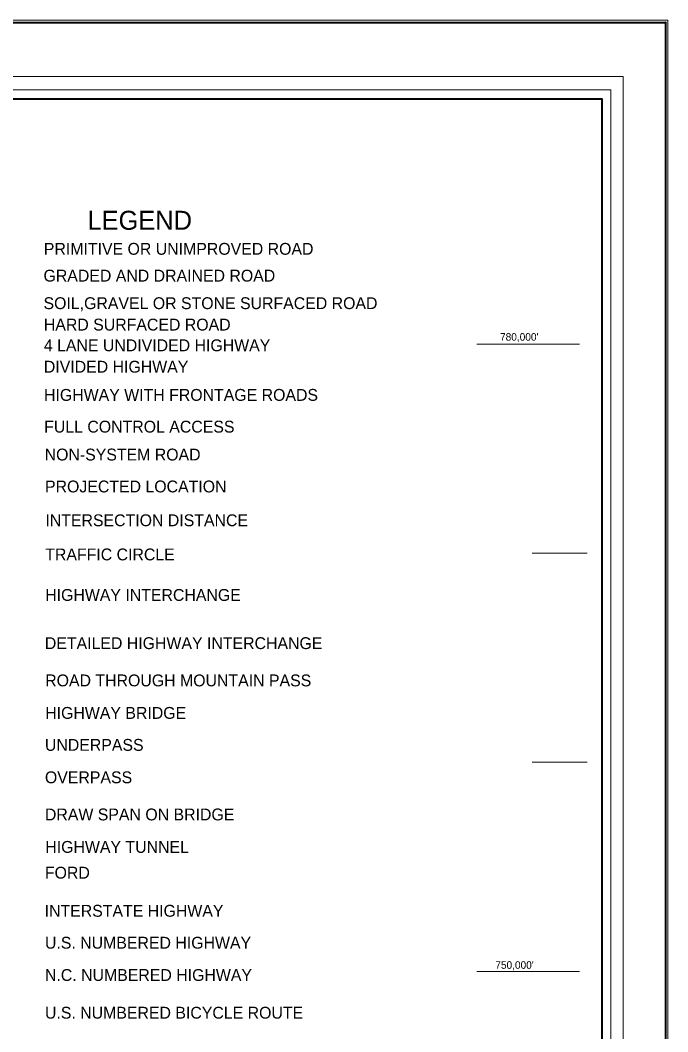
# Model space of a CAD drawing. Extents: x 544737 to 642115, y 186069 to 373718.
# Drawn here: x 631926 to 641368, y 227719 to 242466 of the extents above; entities that cross this region are included whole.
import ezdxf
from ezdxf.enums import TextEntityAlignment as Align

# ---------------------------------------------------------------- set-up
doc = ezdxf.new("R2010")
doc.units = 0
doc.header["$LTSCALE"] = 48
doc.header["$PDMODE"] = 32
doc.header["$PDSIZE"] = 24
for name, color, linetype, lineweight in [('1', 7, 'Continuous', 25), ('20', 7, 'Continuous', 40), ('61', 7, 'Continuous', 13)]:
    doc.layers.add(name, color=color, linetype=linetype, lineweight=lineweight)

msp = doc.modelspace()

# ---------------------------------------------------------------- linework, layer by layer
at = {"layer": '1', "lineweight": 13}
msp.add_lwpolyline([(641367.8, 186068.99), (544737.15, 186068.99), (544737.15, 242466.03), (641367.8, 242466.03)], close=True, dxfattribs=at)
at = {"layer": '1'}
msp.add_point((641332.8, 242431.03), dxfattribs=at)
at = {"layer": '20'}
for points in [[(544772.16, 242431.03), (641332.8, 242431.03), (641332.8, 186103.99), (544772.16, 186103.99)], [(547960.01, 241322.07), (640407.29, 241322.07), (640407.29, 187195.7), (547960.01, 187195.7)]]:
    msp.add_lwpolyline(points, close=True, dxfattribs=at)
at = {"layer": '20', "lineweight": 13}
msp.add_lwpolyline([(547650.82, 241647.53), (547650.82, 186886.42), (547829.37, 187065.1), (547829.37, 241452.7), (640537.9, 241452.7), (640537.9, 187065.1), (547829.37, 187065.1), (547650.82, 186886.42), (640716.48, 186886.42), (640716.48, 241647.53)], close=True, dxfattribs=at)
at = {"layer": '61'}
for p, q in [((638585.06, 237744), (640080, 237744)), ((638585.06, 228600), (640080, 228600))]:
    msp.add_line(p, q, dxfattribs=at)
for points in [[(639389.56, 234696), (639391.56, 234696), (639393.56, 234696), (639395.56, 234696), (639397.56, 234696), (639399.56, 234696), (639401.56, 234696), (639403.56, 234696), (639405.56, 234696), (639407.56, 234696), (639409.56, 234696), (639411.56, 234696), (639413.56, 234696), (639415.56, 234696), (639417.56, 234696), (639419.56, 234696), (639421.56, 234696), (639423.56, 234696), (639425.56, 234696), (639427.56, 234696), (639429.56, 234696), (639431.56, 234696), (639433.56, 234696), (639435.56, 234696), (639437.56, 234696), (639439.56, 234696), (639441.56, 234696), (639443.56, 234696), (639445.56, 234696), (639447.56, 234696), (639449.56, 234696), (639451.56, 234696), (639453.56, 234696), (639455.56, 234696), (639457.56, 234696), (639459.56, 234696), (639461.56, 234696), (639463.56, 234696), (639465.56, 234696), (639467.56, 234696), (639469.56, 234696), (639471.56, 234696), (639473.56, 234696), (639475.56, 234696), (639477.56, 234696), (639479.56, 234696), (639481.56, 234696), (639483.56, 234696), (639485.56, 234696), (639487.56, 234696), (639489.56, 234696), (639491.56, 234696), (639493.56, 234696), (639495.56, 234696), (639497.56, 234696), (639499.56, 234696), (639501.56, 234696), (639503.56, 234696), (639505.56, 234696), (639507.56, 234696), (639509.56, 234696), (639511.56, 234696), (639513.56, 234696), (639515.56, 234696), (639517.56, 234696), (639519.56, 234696), (639521.56, 234696), (639523.56, 234696), (639525.56, 234696), (639527.56, 234696), (639529.56, 234696), (639531.56, 234696), (639533.56, 234696), (639535.56, 234696), (639537.56, 234696), (639539.56, 234696), (639541.56, 234696), (639543.56, 234696), (639545.56, 234696), (639547.56, 234696), (639549.56, 234696), (639551.56, 234696), (639553.56, 234696), (639555.56, 234696), (639557.56, 234696), (639559.56, 234696), (639561.56, 234696), (639563.56, 234696), (639565.56, 234696), (639567.56, 234696), (639569.56, 234696), (639571.56, 234696), (639573.56, 234696), (639575.56, 234696), (639577.56, 234696), (639579.56, 234696), (639581.56, 234696), (639583.56, 234696), (639585.56, 234696), (639587.56, 234696)], [(639587.56, 234696), (639589.56, 234696), (639591.56, 234696), (639593.56, 234696), (639595.56, 234696), (639597.56, 234696), (639599.56, 234696), (639601.56, 234696), (639603.56, 234696), (639605.56, 234696), (639607.56, 234696), (639609.56, 234696), (639611.56, 234696), (639613.56, 234696), (639615.56, 234696), (639617.56, 234696), (639619.56, 234696), (639621.56, 234696), (639623.56, 234696), (639625.56, 234696), (639627.56, 234696), (639629.56, 234696), (639631.56, 234696), (639633.56, 234696), (639635.56, 234696), (639637.56, 234696), (639639.56, 234696), (639641.56, 234696), (639643.56, 234696), (639645.56, 234696), (639647.56, 234696), (639649.56, 234696), (639651.56, 234696), (639653.56, 234696), (639655.56, 234696), (639657.56, 234696), (639659.56, 234696), (639661.56, 234696), (639663.56, 234696), (639665.56, 234696), (639667.56, 234696), (639669.56, 234696), (639671.56, 234696), (639673.56, 234696), (639675.56, 234696), (639677.56, 234696), (639679.56, 234696), (639681.56, 234696), (639683.56, 234696), (639685.56, 234696), (639687.56, 234696), (639689.56, 234696), (639691.56, 234696), (639693.56, 234696), (639695.56, 234696), (639697.56, 234696), (639699.56, 234696), (639701.56, 234696), (639703.56, 234696), (639705.56, 234696), (639707.56, 234696), (639709.56, 234696), (639711.56, 234696), (639713.56, 234696), (639715.56, 234696), (639717.56, 234696), (639719.56, 234696), (639721.56, 234696), (639723.56, 234696), (639725.56, 234696), (639727.56, 234696), (639729.56, 234696), (639731.56, 234696), (639733.56, 234696), (639735.56, 234696), (639737.56, 234696), (639739.56, 234696), (639741.56, 234696), (639743.56, 234696), (639745.56, 234696), (639747.56, 234696), (639749.56, 234696), (639751.56, 234696), (639753.56, 234696), (639755.56, 234696), (639757.56, 234696), (639759.56, 234696), (639761.56, 234696), (639763.56, 234696), (639765.56, 234696), (639767.56, 234696), (639769.56, 234696), (639771.56, 234696), (639773.56, 234696), (639775.56, 234696), (639777.56, 234696), (639779.56, 234696), (639781.56, 234696), (639783.56, 234696), (639785.56, 234696)], [(639785.56, 234696), (639787.56, 234696), (639789.56, 234696), (639791.56, 234696), (639793.56, 234696), (639795.56, 234696), (639797.56, 234696), (639799.56, 234696), (639801.56, 234696), (639803.56, 234696), (639805.56, 234696), (639807.56, 234696), (639809.56, 234696), (639811.56, 234696), (639813.56, 234696), (639815.56, 234696), (639817.56, 234696), (639819.56, 234696), (639821.56, 234696), (639823.56, 234696), (639825.56, 234696), (639827.56, 234696), (639829.56, 234696), (639831.56, 234696), (639833.56, 234696), (639835.56, 234696), (639837.56, 234696), (639839.56, 234696), (639841.56, 234696), (639843.56, 234696), (639845.56, 234696), (639847.56, 234696), (639849.56, 234696), (639851.56, 234696), (639853.56, 234696), (639855.56, 234696), (639857.56, 234696), (639859.56, 234696), (639861.56, 234696), (639863.56, 234696), (639865.56, 234696), (639867.56, 234696), (639869.56, 234696), (639871.56, 234696), (639873.56, 234696), (639875.56, 234696), (639877.56, 234696), (639879.56, 234696), (639881.56, 234696), (639883.56, 234696), (639885.56, 234696), (639887.56, 234696), (639889.56, 234696), (639891.56, 234696), (639893.56, 234696), (639895.56, 234696), (639897.56, 234696), (639899.56, 234696), (639901.56, 234696), (639903.56, 234696), (639905.56, 234696), (639907.56, 234696), (639909.56, 234696), (639911.56, 234696), (639913.56, 234696), (639915.56, 234696), (639917.56, 234696), (639919.56, 234696), (639921.56, 234696), (639923.56, 234696), (639925.56, 234696), (639927.56, 234696), (639929.56, 234696), (639931.56, 234696), (639933.56, 234696), (639935.56, 234696), (639937.56, 234696), (639939.56, 234696), (639941.56, 234696), (639943.56, 234696), (639945.56, 234696), (639947.56, 234696), (639949.56, 234696), (639951.56, 234696), (639953.56, 234696), (639955.56, 234696), (639957.56, 234696), (639959.56, 234696), (639961.56, 234696), (639963.56, 234696), (639965.56, 234696), (639967.56, 234696), (639969.56, 234696), (639971.56, 234696), (639973.56, 234696), (639975.56, 234696), (639977.56, 234696), (639979.56, 234696), (639981.56, 234696), (639983.56, 234696)], [(639983.56, 234696), (639985.56, 234696), (639987.56, 234696), (639989.56, 234696), (639991.56, 234696), (639993.56, 234696), (639995.56, 234696), (639997.56, 234696), (639999.56, 234696), (640001.56, 234696), (640003.56, 234696), (640005.56, 234696), (640007.56, 234696), (640009.56, 234696), (640011.56, 234696), (640013.56, 234696), (640015.56, 234696), (640017.56, 234696), (640019.56, 234696), (640021.56, 234696), (640023.56, 234696), (640025.56, 234696), (640027.56, 234696), (640029.56, 234696), (640031.56, 234696), (640033.56, 234696), (640035.56, 234696), (640037.56, 234696), (640039.56, 234696), (640041.56, 234696), (640043.56, 234696), (640045.56, 234696), (640047.56, 234696), (640049.56, 234696), (640051.56, 234696), (640053.56, 234696), (640055.56, 234696), (640057.56, 234696), (640059.56, 234696), (640061.56, 234696), (640063.56, 234696), (640065.56, 234696), (640067.56, 234696), (640069.56, 234696), (640071.56, 234696), (640073.56, 234696), (640075.56, 234696), (640077.56, 234696), (640079.56, 234696), (640081.56, 234696), (640083.56, 234696), (640085.56, 234696), (640087.56, 234696), (640089.56, 234696), (640091.56, 234696), (640093.56, 234696), (640095.56, 234696), (640097.56, 234696), (640099.56, 234696), (640101.56, 234696), (640103.56, 234696), (640105.56, 234696), (640107.56, 234696), (640109.56, 234696), (640111.56, 234696), (640113.56, 234696), (640115.56, 234696), (640117.56, 234696), (640119.56, 234696), (640121.56, 234696), (640123.56, 234696), (640125.56, 234696), (640127.56, 234696), (640129.56, 234696), (640131.56, 234696), (640133.56, 234696), (640135.56, 234696), (640137.56, 234696), (640139.56, 234696), (640141.56, 234696), (640143.56, 234696), (640145.56, 234696), (640147.56, 234696), (640149.56, 234696), (640151.56, 234696), (640153.56, 234696), (640155.56, 234696), (640157.56, 234696), (640159.56, 234696), (640161.56, 234696), (640163.56, 234696), (640165.56, 234696), (640167.56, 234696), (640169.56, 234696), (640171.56, 234696), (640173.56, 234696), (640175.56, 234696), (640177.56, 234696), (640179.56, 234696), (640181.56, 234696)], [(640181.56, 234696), (640183.56, 234696), (640185.56, 234696), (640187.56, 234696), (640189.56, 234696), (640191.56, 234696), (640194.06, 234696)], [(639389.56, 231648), (639391.56, 231648), (639393.56, 231648), (639395.56, 231648), (639397.56, 231648), (639399.56, 231648), (639401.56, 231648), (639403.56, 231648), (639405.56, 231648), (639407.56, 231648), (639409.56, 231648), (639411.56, 231648), (639413.56, 231648), (639415.56, 231648), (639417.56, 231648), (639419.56, 231648), (639421.56, 231648), (639423.56, 231648), (639425.56, 231648), (639427.56, 231648), (639429.56, 231648), (639431.56, 231648), (639433.56, 231648), (639435.56, 231648), (639437.56, 231648), (639439.56, 231648), (639441.56, 231648), (639443.56, 231648), (639445.56, 231648), (639447.56, 231648), (639449.56, 231648), (639451.56, 231648), (639453.56, 231648), (639455.56, 231648), (639457.56, 231648), (639459.56, 231648), (639461.56, 231648), (639463.56, 231648), (639465.56, 231648), (639467.56, 231648), (639469.56, 231648), (639471.56, 231648), (639473.56, 231648), (639475.56, 231648), (639477.56, 231648), (639479.56, 231648), (639481.56, 231648), (639483.56, 231648), (639485.56, 231648), (639487.56, 231648), (639489.56, 231648), (639491.56, 231648), (639493.56, 231648), (639495.56, 231648), (639497.56, 231648), (639499.56, 231648), (639501.56, 231648), (639503.56, 231648), (639505.56, 231648), (639507.56, 231648), (639509.56, 231648), (639511.56, 231648), (639513.56, 231648), (639515.56, 231648), (639517.56, 231648), (639519.56, 231648), (639521.56, 231648), (639523.56, 231648), (639525.56, 231648), (639527.56, 231648), (639529.56, 231648), (639531.56, 231648), (639533.56, 231648), (639535.56, 231648), (639537.56, 231648), (639539.56, 231648), (639541.56, 231648), (639543.56, 231648), (639545.56, 231648), (639547.56, 231648), (639549.56, 231648), (639551.56, 231648), (639553.56, 231648), (639555.56, 231648), (639557.56, 231648), (639559.56, 231648), (639561.56, 231648), (639563.56, 231648), (639565.56, 231648), (639567.56, 231648), (639569.56, 231648), (639571.56, 231648), (639573.56, 231648), (639575.56, 231648), (639577.56, 231648), (639579.56, 231648), (639581.56, 231648), (639583.56, 231648), (639585.56, 231648), (639587.56, 231648)], [(639587.56, 231648), (639589.56, 231648), (639591.56, 231648), (639593.56, 231648), (639595.56, 231648), (639597.56, 231648), (639599.56, 231648), (639601.56, 231648), (639603.56, 231648), (639605.56, 231648), (639607.56, 231648), (639609.56, 231648), (639611.56, 231648), (639613.56, 231648), (639615.56, 231648), (639617.56, 231648), (639619.56, 231648), (639621.56, 231648), (639623.56, 231648), (639625.56, 231648), (639627.56, 231648), (639629.56, 231648), (639631.56, 231648), (639633.56, 231648), (639635.56, 231648), (639637.56, 231648), (639639.56, 231648), (639641.56, 231648), (639643.56, 231648), (639645.56, 231648), (639647.56, 231648), (639649.56, 231648), (639651.56, 231648), (639653.56, 231648), (639655.56, 231648), (639657.56, 231648), (639659.56, 231648), (639661.56, 231648), (639663.56, 231648), (639665.56, 231648), (639667.56, 231648), (639669.56, 231648), (639671.56, 231648), (639673.56, 231648), (639675.56, 231648), (639677.56, 231648), (639679.56, 231648), (639681.56, 231648), (639683.56, 231648), (639685.56, 231648), (639687.56, 231648), (639689.56, 231648), (639691.56, 231648), (639693.56, 231648), (639695.56, 231648), (639697.56, 231648), (639699.56, 231648), (639701.56, 231648), (639703.56, 231648), (639705.56, 231648), (639707.56, 231648), (639709.56, 231648), (639711.56, 231648), (639713.56, 231648), (639715.56, 231648), (639717.56, 231648), (639719.56, 231648), (639721.56, 231648), (639723.56, 231648), (639725.56, 231648), (639727.56, 231648), (639729.56, 231648), (639731.56, 231648), (639733.56, 231648), (639735.56, 231648), (639737.56, 231648), (639739.56, 231648), (639741.56, 231648), (639743.56, 231648), (639745.56, 231648), (639747.56, 231648), (639749.56, 231648), (639751.56, 231648), (639753.56, 231648), (639755.56, 231648), (639757.56, 231648), (639759.56, 231648), (639761.56, 231648), (639763.56, 231648), (639765.56, 231648), (639767.56, 231648), (639769.56, 231648), (639771.56, 231648), (639773.56, 231648), (639775.56, 231648), (639777.56, 231648), (639779.56, 231648), (639781.56, 231648), (639783.56, 231648), (639785.56, 231648)], [(639785.56, 231648), (639787.56, 231648), (639789.56, 231648), (639791.56, 231648), (639793.56, 231648), (639795.56, 231648), (639797.56, 231648), (639799.56, 231648), (639801.56, 231648), (639803.56, 231648), (639805.56, 231648), (639807.56, 231648), (639809.56, 231648), (639811.56, 231648), (639813.56, 231648), (639815.56, 231648), (639817.56, 231648), (639819.56, 231648), (639821.56, 231648), (639823.56, 231648), (639825.56, 231648), (639827.56, 231648), (639829.56, 231648), (639831.56, 231648), (639833.56, 231648), (639835.56, 231648), (639837.56, 231648), (639839.56, 231648), (639841.56, 231648), (639843.56, 231648), (639845.56, 231648), (639847.56, 231648), (639849.56, 231648), (639851.56, 231648), (639853.56, 231648), (639855.56, 231648), (639857.56, 231648), (639859.56, 231648), (639861.56, 231648), (639863.56, 231648), (639865.56, 231648), (639867.56, 231648), (639869.56, 231648), (639871.56, 231648), (639873.56, 231648), (639875.56, 231648), (639877.56, 231648), (639879.56, 231648), (639881.56, 231648), (639883.56, 231648), (639885.56, 231648), (639887.56, 231648), (639889.56, 231648), (639891.56, 231648), (639893.56, 231648), (639895.56, 231648), (639897.56, 231648), (639899.56, 231648), (639901.56, 231648), (639903.56, 231648), (639905.56, 231648), (639907.56, 231648), (639909.56, 231648), (639911.56, 231648), (639913.56, 231648), (639915.56, 231648), (639917.56, 231648), (639919.56, 231648), (639921.56, 231648), (639923.56, 231648), (639925.56, 231648), (639927.56, 231648), (639929.56, 231648), (639931.56, 231648), (639933.56, 231648), (639935.56, 231648), (639937.56, 231648), (639939.56, 231648), (639941.56, 231648), (639943.56, 231648), (639945.56, 231648), (639947.56, 231648), (639949.56, 231648), (639951.56, 231648), (639953.56, 231648), (639955.56, 231648), (639957.56, 231648), (639959.56, 231648), (639961.56, 231648), (639963.56, 231648), (639965.56, 231648), (639967.56, 231648), (639969.56, 231648), (639971.56, 231648), (639973.56, 231648), (639975.56, 231648), (639977.56, 231648), (639979.56, 231648), (639981.56, 231648), (639983.56, 231648)], [(639983.56, 231648), (639985.56, 231648), (639987.56, 231648), (639989.56, 231648), (639991.56, 231648), (639993.56, 231648), (639995.56, 231648), (639997.56, 231648), (639999.56, 231648), (640001.56, 231648), (640003.56, 231648), (640005.56, 231648), (640007.56, 231648), (640009.56, 231648), (640011.56, 231648), (640013.56, 231648), (640015.56, 231648), (640017.56, 231648), (640019.56, 231648), (640021.56, 231648), (640023.56, 231648), (640025.56, 231648), (640027.56, 231648), (640029.56, 231648), (640031.56, 231648), (640033.56, 231648), (640035.56, 231648), (640037.56, 231648), (640039.56, 231648), (640041.56, 231648), (640043.56, 231648), (640045.56, 231648), (640047.56, 231648), (640049.56, 231648), (640051.56, 231648), (640053.56, 231648), (640055.56, 231648), (640057.56, 231648), (640059.56, 231648), (640061.56, 231648), (640063.56, 231648), (640065.56, 231648), (640067.56, 231648), (640069.56, 231648), (640071.56, 231648), (640073.56, 231648), (640075.56, 231648), (640077.56, 231648), (640079.56, 231648), (640081.56, 231648), (640083.56, 231648), (640085.56, 231648), (640087.56, 231648), (640089.56, 231648), (640091.56, 231648), (640093.56, 231648), (640095.56, 231648), (640097.56, 231648), (640099.56, 231648), (640101.56, 231648), (640103.56, 231648), (640105.56, 231648), (640107.56, 231648), (640109.56, 231648), (640111.56, 231648), (640113.56, 231648), (640115.56, 231648), (640117.56, 231648), (640119.56, 231648), (640121.56, 231648), (640123.56, 231648), (640125.56, 231648), (640127.56, 231648), (640129.56, 231648), (640131.56, 231648), (640133.56, 231648), (640135.56, 231648), (640137.56, 231648), (640139.56, 231648), (640141.56, 231648), (640143.56, 231648), (640145.56, 231648), (640147.56, 231648), (640149.56, 231648), (640151.56, 231648), (640153.56, 231648), (640155.56, 231648), (640157.56, 231648), (640159.56, 231648), (640161.56, 231648), (640163.56, 231648), (640165.56, 231648), (640167.56, 231648), (640169.56, 231648), (640171.56, 231648), (640173.56, 231648), (640175.56, 231648), (640177.56, 231648), (640179.56, 231648), (640181.56, 231648)], [(640181.56, 231648), (640183.56, 231648), (640185.56, 231648), (640187.56, 231648), (640189.56, 231648), (640191.56, 231648), (640194.06, 231648)]]:
    msp.add_lwpolyline(points, dxfattribs=at)

# ---------------------------------------------------------------- texts
at = {"layer": '20'}
for s, height, p in [('LEGEND', 277.2, (632906.76, 239411.18)), ('PRIMITIVE OR UNIMPROVED ROAD', 172.9, (632270.88, 239046.69)), ('GRADED AND DRAINED ROAD', 172.9, (632265.9, 238655.69)), ('SOIL,GRAVEL OR STONE SURFACED ROAD', 172.9, (632265.9, 238254.48)), ('HARD SURFACED ROAD', 172.9, (632270.85, 237942.43)), ('4 LANE UNDIVIDED HIGHWAY', 172.9, (632270.85, 237640.28)), ('DIVIDED HIGHWAY', 172.9, (632270.85, 237328.23)), ('HIGHWAY WITH FRONTAGE ROADS', 172.9, (632273.61, 236917.47)), ('FULL CONTROL ACCESS', 172.9, (632275.35, 236454.37)), ('FULL CONTROL ACCESS', 172.9, (632275.35, 236454.37)), ('NON-SYSTEM ROAD', 172.9, (632282.3, 236047.93)), ('PROJECTED LOCATION', 172.9, (632287.71, 235582.4)), ('INTERSECTION DISTANCE', 172.9, (632293.12, 235089.8)), ('TRAFFIC CIRCLE', 172.9, (632291.23, 234591.66)), ('HIGHWAY INTERCHANGE', 172.9, (632290.53, 234000.96)), ('DETAILED HIGHWAY INTERCHANGE', 172.9, (632285.55, 233298.23)), ('ROAD THROUGH MOUNTAIN PASS', 172.9, (632290.53, 232754.98)), ('HIGHWAY BRIDGE', 172.9, (632290.53, 232281.51)), ('UNDERPASS', 172.9, (632286.23, 231815.28)), ('OVERPASS', 172.9, (632286.23, 231342.32)), ('DRAW SPAN ON BRIDGE', 172.9, (632286.23, 230800.98)), ('HIGHWAY TUNNEL', 172.9, (632291.93, 230328.01)), ('FORD', 172.9, (632286.23, 229951.92)), ('INTERSTATE HIGHWAY', 172.9, (632282.16, 229396.6)), ('U.S. NUMBERED HIGHWAY', 172.9, (632287.11, 228931)), ('N.C. NUMBERED HIGHWAY', 172.9, (632287.11, 228460.44)), ('U.S. NUMBERED BICYCLE ROUTE', 172.9, (632287.11, 227910.64))]:
    msp.add_text(s, height=height, dxfattribs=at).set_placement(p)
at = {"layer": '61'}
for s, p in [("780,000'", (639202.23, 237794.54)), ("750,000'", (639133.35, 228637.81))]:
    msp.add_text(s, height=110, dxfattribs=at).set_placement(p, align=Align.CENTER)

doc.saveas('drawing.dxf')
